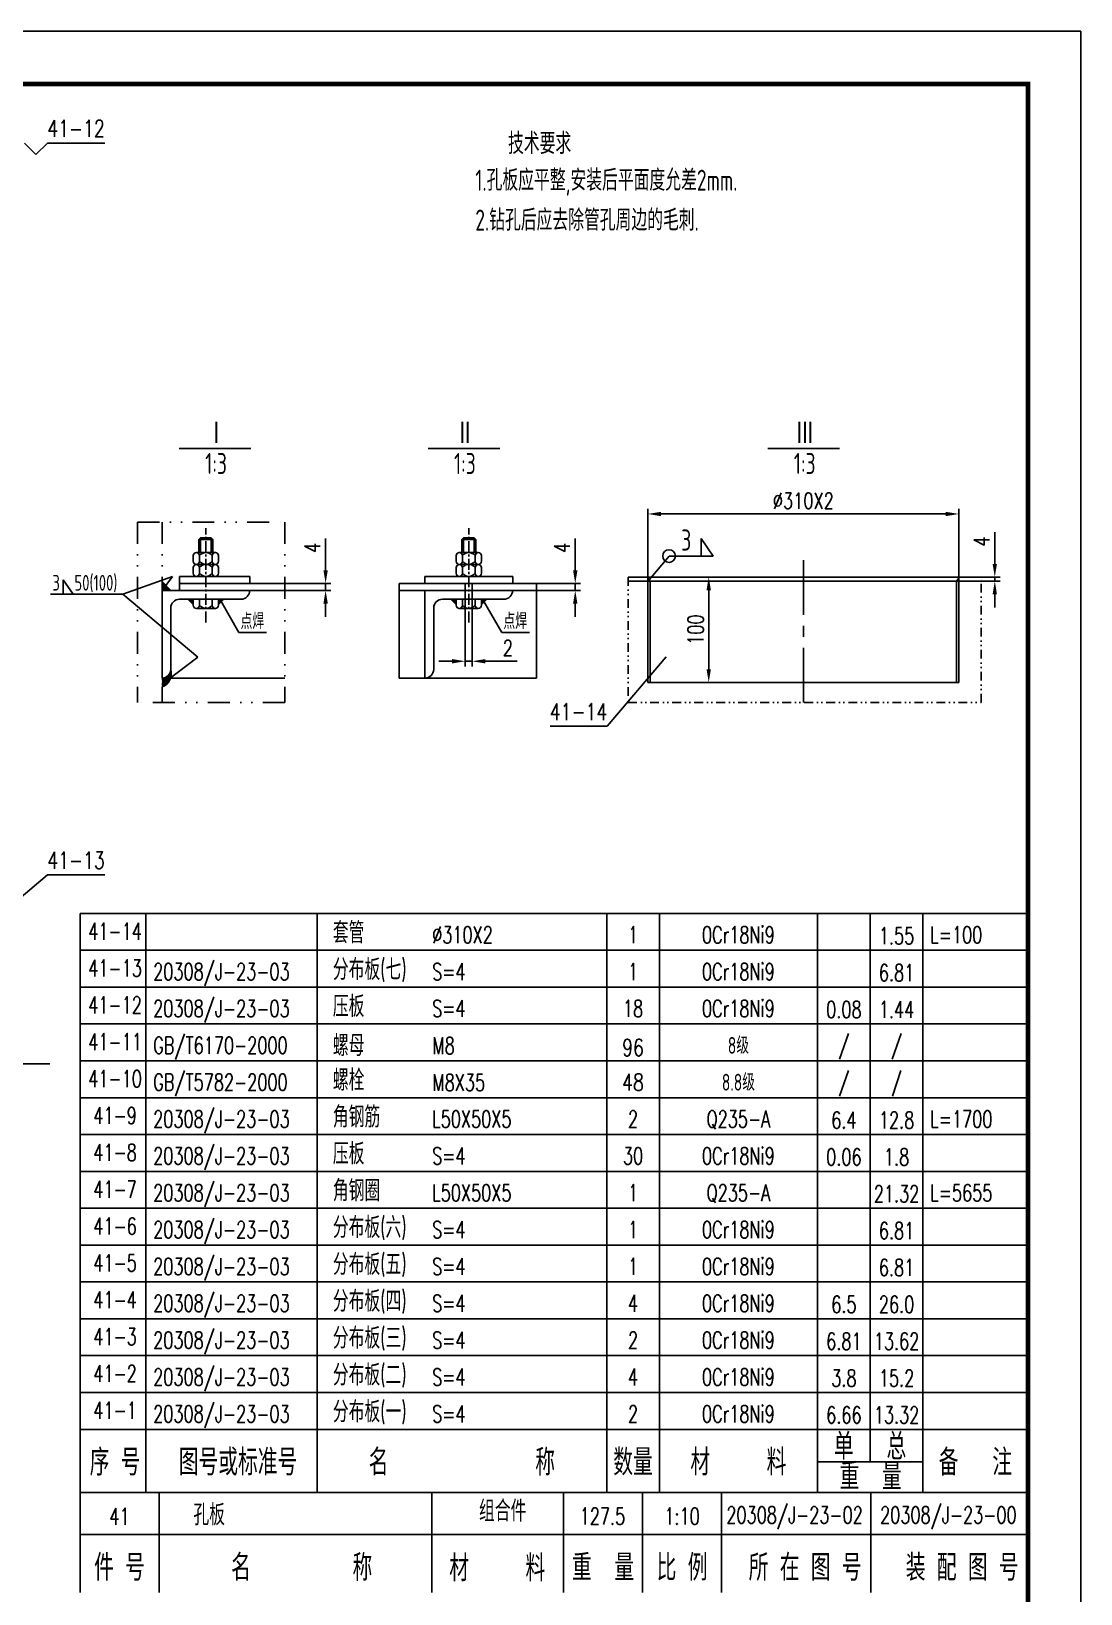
# Model space of a CAD drawing. Extents: x -28112 to -2231, y -2720 to 15724.
# Drawn here: x -5220 to -2231, y 1738 to 6190 of the extents above; entities that cross this region are included whole.
import ezdxf
from ezdxf.enums import TextEntityAlignment as Align

# ---------------------------------------------------------------- set-up
doc = ezdxf.new("R2010")
doc.units = 0
doc.header["$LTSCALE"] = 250
doc.header["$MEASUREMENT"] = 0
doc.linetypes.add('CENTER', pattern=[2, 1.25, -0.25, 0.25, -0.25])
doc.linetypes.add('DIVIDE', pattern=[1.25, 0.5, -0.25, 0, -0.25, 0, -0.25])
doc.layers.get('0').update_dxf_attribs({"linetype": 'CONTINUOUS'})
doc.layers.get('DEFPOINTS').update_dxf_attribs({"linetype": 'CONTINUOUS'})
doc.layers.add('1', color=7, linetype='CONTINUOUS')
doc.layers.add('2', color=1, linetype='CONTINUOUS')
doc.styles.add('HZ', font='isocp.shx', dxfattribs={"width": 0.75, "bigfont": 'hztxt.shx'})
doc.styles.add('HZ1', font='romans.shx', dxfattribs={"width": 0.7, "bigfont": 'hz1.shx'})
doc.styles.get("Standard").update_dxf_attribs({"font": 'txt.shx', "width": 0.75})
doc.dimstyles.new('STANDARD$0', dxfattribs={"dimscale": 15, "dimtxt": 3, "dimasz": 2.5, "dimexe": 1, "dimexo": 0, "dimgap": 1, "dimtad": 1, "dimdec": 0, "dimzin": 0, "dimdsep": 46, "dimtxsty": 'Standard', "dimcen": 0.09, "dimclrd": 7, "dimclre": 7, "dimclrt": 7, "dimadec": 0, "dimazin": 0, "dimtfac": 1, "dimtdec": 0, "dimtmove": 0, "dimatfit": 2, "dimfxl": 0, "dimtolj": 1, "dimtzin": 0, "dimarcsym": 0})

# ---------------------------------------------------------------- blocks, each defined once
blk = doc.blocks.new('*D194')
at = {"color": 7, "linetype": 'ByBlock'}
for p, q in [((-3463.2, 4635.1), (-3463.2, 4829.8)), ((-3425.7, 4814.8), (-2615.7, 4814.8)), ((-2578.2, 4635.1), (-2578.2, 4829.8))]:
    blk.add_line(p, q, dxfattribs=at)
for points in [[(-3425.7, 4821), (-3425.7, 4808.5), (-3463.2, 4814.8)], [(-2615.7, 4821), (-2615.7, 4808.5), (-2578.2, 4814.8)]]:
    blk.add_solid(points, dxfattribs=at)
at = {"layer": 'DEFPOINTS', "color": 0, "linetype": 'ByBlock'}
for p in [(-2578.2, 4814.8), (-3463.2, 4635.1), (-2578.2, 4635.1)]:
    blk.add_point(p, dxfattribs=at)
at = {"color": 7, "linetype": 'ByBlock', "insert": (-3020.7, 4852.3), "char_height": 45, "attachment_point": 5}
blk.add_mtext('\\A1;∅310X2', dxfattribs=at)
blk = doc.blocks.new('*D193')
at = {"color": 7, "linetype": 'ByBlock'}
for p, q in [((-9466, 22016), (-9283.9, 22016)), ((-9298.9, 21978.5), (-9298.9, 21753.5)), ((-9466, 21716), (-9283.9, 21716))]:
    blk.add_line(p, q, dxfattribs=at)
for points in [[(-9305.2, 21978.5), (-9292.7, 21978.5), (-9298.9, 22016)], [(-9305.2, 21753.5), (-9292.7, 21753.5), (-9298.9, 21716)]]:
    blk.add_solid(points, dxfattribs=at)
at = {"layer": 'DEFPOINTS', "color": 0, "linetype": 'ByBlock'}
for p in [(-9466, 22016), (-9466, 21716), (-9298.9, 21716)]:
    blk.add_point(p, dxfattribs=at)
at = {"color": 7, "linetype": 'ByBlock', "insert": (-9336.4, 21866), "char_height": 45, "attachment_point": 5, "rotation": 90}
blk.add_mtext('\\A1;100', dxfattribs=at)
blk = doc.blocks.new('*D195')
at = {"color": 7, "linetype": 'ByBlock'}
for p, q in [((-8484.2, 22053.5), (-8484.2, 22143.5)), ((-8523.4, 22016), (-8469.2, 22016)), ((-8523.4, 22004), (-8469.2, 22004)), ((-8484.2, 22004), (-8484.2, 22016)), ((-8484.2, 21966.5), (-8484.2, 21929))]:
    blk.add_line(p, q, dxfattribs=at)
for points in [[(-8490.5, 22053.5), (-8478, 22053.5), (-8484.2, 22016)], [(-8490.5, 21966.5), (-8478, 21966.5), (-8484.2, 22004)]]:
    blk.add_solid(points, dxfattribs=at)
at = {"layer": 'DEFPOINTS', "color": 0, "linetype": 'ByBlock'}
for p in [(-8523.4, 22016), (-8523.4, 22004), (-8484.2, 22016)]:
    blk.add_point(p, dxfattribs=at)
at = {"color": 7, "linetype": 'ByBlock', "insert": (-8521.7, 22117.3), "char_height": 45, "attachment_point": 5, "rotation": 90}
blk.add_mtext('\\A1;4', dxfattribs=at)
blk = doc.blocks.new('*D196')
at = {"color": 7, "linetype": 'ByBlock'}
for p, q in [((-2542.4, 4597), (-2542.4, 4380.2)), ((-2522.4, 4597), (-2522.4, 4380.2)), ((-2579.9, 4395.2), (-2617.4, 4395.2)), ((-2542.4, 4395.2), (-2522.4, 4395.2)), ((-2484.9, 4395.2), (-2394.9, 4395.2))]:
    blk.add_line(p, q, dxfattribs=at)
for points in [[(-2579.9, 4401.4), (-2579.9, 4388.9), (-2542.4, 4395.2)], [(-2484.9, 4401.4), (-2484.9, 4388.9), (-2522.4, 4395.2)]]:
    blk.add_solid(points, dxfattribs=at)
at = {"layer": 'DEFPOINTS', "color": 0, "linetype": 'ByBlock'}
for p in [(-2542.4, 4597), (-2522.4, 4597), (-2522.4, 4395.2)]:
    blk.add_point(p, dxfattribs=at)
at = {"color": 7, "linetype": 'ByBlock', "insert": (-2421.2, 4432.7), "char_height": 45, "attachment_point": 5}
blk.add_mtext('\\A1;2', dxfattribs=at)
blk = doc.blocks.new('*D197')
at = {"color": 7, "linetype": 'ByBlock'}
for p, q in [((-2872.3, 4973.8), (-2872.3, 5063.8)), ((-2988.7, 4936.3), (-2857.3, 4936.3)), ((-2988.7, 4916.3), (-2857.3, 4916.3)), ((-2872.3, 4916.3), (-2872.3, 4936.3)), ((-2872.3, 4878.8), (-2872.3, 4841.3))]:
    blk.add_line(p, q, dxfattribs=at)
for points in [[(-2878.5, 4973.8), (-2866, 4973.8), (-2872.3, 4936.3)], [(-2878.5, 4878.8), (-2866, 4878.8), (-2872.3, 4916.3)]]:
    blk.add_solid(points, dxfattribs=at)
at = {"layer": 'DEFPOINTS', "color": 0, "linetype": 'ByBlock'}
for p in [(-2988.7, 4936.3), (-2988.7, 4916.3), (-2872.3, 4936.3)]:
    blk.add_point(p, dxfattribs=at)
at = {"color": 7, "linetype": 'ByBlock', "insert": (-2909.8, 5037.6), "char_height": 45, "attachment_point": 5, "rotation": 90}
blk.add_mtext('\\A1;4', dxfattribs=at)
blk = doc.blocks.new('*D198')
at = {"color": 7, "linetype": 'ByBlock'}
for p, q in [((-2229.2, 4973.8), (-2229.2, 5063.8)), ((-2339.8, 4936.3), (-2214.2, 4936.3)), ((-2339.8, 4916.3), (-2214.2, 4916.3)), ((-2229.2, 4916.3), (-2229.2, 4936.3)), ((-2229.2, 4878.8), (-2229.2, 4841.3))]:
    blk.add_line(p, q, dxfattribs=at)
for points in [[(-2235.4, 4973.8), (-2222.9, 4973.8), (-2229.2, 4936.3)], [(-2235.4, 4878.8), (-2222.9, 4878.8), (-2229.2, 4916.3)]]:
    blk.add_solid(points, dxfattribs=at)
at = {"layer": 'DEFPOINTS', "color": 0, "linetype": 'ByBlock'}
for p in [(-2339.8, 4936.3), (-2339.8, 4916.3), (-2229.2, 4936.3)]:
    blk.add_point(p, dxfattribs=at)
at = {"color": 7, "linetype": 'ByBlock', "insert": (-2266.7, 5037.6), "char_height": 45, "attachment_point": 5, "rotation": 90}
blk.add_mtext('\\A1;4', dxfattribs=at)

msp = doc.modelspace()

# ---------------------------------------------------------------- hatches: boundary and pattern name
at = {"layer": '1'}
h = msp.add_hatch(dxfattribs=at)
h.set_pattern_fill('ANSI37', color=0, scale=15, style=0)
h.set_pattern_definition([(45, (-1509.0466, -319.2997), (-1.3258252, 1.3258252), []), (135, (-1509.0466, -319.2997), (-1.3258252, -1.3258252), [])])
h.paths.add_polyline_path([(-4847.2, 4622), (-4847.2, 4597), (-4836.4, 4611.3)])
h.paths.add_polyline_path([(-4847.2, 4597), (-4822.2, 4597), (-4836.4, 4611.3)])
h.paths.add_polyline_path([(-4824.7, 4347), (-4822.1, 4349, 0.14337), (-4822.2, 4372, -0.414214), (-4847.2, 4347)])
h.paths.add_polyline_path([(-4847.2, 4347), (-4847.2, 4322, 0.224334), (-4822.7, 4347)])
h = msp.add_hatch(dxfattribs=at)
h.set_pattern_fill('ANSI37', color=0, scale=5, style=0)
h.set_pattern_definition([(45, (55669.7413, -117985.7688), (-0.4419417382, 0.4419417382), []), (135, (55669.7413, -117985.7688), (-0.4419417382, -0.4419417382), [])])
h.paths.add_polyline_path([(-4773.2, 4572), (-4758.2, 4557), (-4758.2, 4572)])
h = msp.add_hatch(dxfattribs=at)
h.set_pattern_fill('ANSI37', color=0, scale=5, style=0)
h.set_pattern_definition([(135, (-65114.04514, -117985.7688), (0.4419417382, 0.4419417382), []), (45, (-65114.04514, -117985.7688), (0.4419417382, -0.4419417382), [])])
h.paths.add_polyline_path([(-4686.2, 4572), (-4671.2, 4572), (-4686.2, 4557)])
h = msp.add_hatch(dxfattribs=at)
h.set_pattern_fill('ANSI37', color=0, scale=5, style=0)
h.set_pattern_definition([(45, (56418.3756, -117985.7688), (-0.4419417382, 0.4419417382), []), (135, (56418.3756, -117985.7688), (-0.4419417382, -0.4419417382), [])])
h.paths.add_polyline_path([(-4024.5, 4572), (-4009.5, 4557), (-4009.5, 4572)])
h = msp.add_hatch(dxfattribs=at)
h.set_pattern_fill('ANSI37', color=0, scale=5, style=0)
h.set_pattern_definition([(135, (-64365.4108, -117985.7688), (0.4419417382, 0.4419417382), []), (45, (-64365.4108, -117985.7688), (0.4419417382, -0.4419417382), [])])
h.paths.add_polyline_path([(-3937.5, 4572), (-3922.5, 4572), (-3937.5, 4557)])

# ---------------------------------------------------------------- linework, layer by layer
for p, q in [((-2230.7, 6190.1), (-14845.7, 6190.1)), ((-2230.7, -2719.9), (-2230.7, 6190.1))]:
    msp.add_line(p, q)
at = {"const_width": 13.5}
msp.add_lwpolyline([(-2380.7, -2569.9), (-2380.7, 6040.1), (-14470.7, 6040.1), (-14470.7, -2569.9)], dxfattribs=at)
at = {"layer": '1', "color": 0}
for p, q in [((-5239.2, 5871.6), (-5206.1, 5838.5)), ((-5172.9, 5871.6), (-5206.1, 5838.5)), ((-4737.2, 4705), (-4737.2, 4747)), ((-4707.2, 4705), (-4707.2, 4747)), ((-3988.5, 4705), (-3988.5, 4747)), ((-3958.5, 4705), (-3958.5, 4747)), ((-3311.6, 4694.8), (-3311.6, 4745)), ((-3311.6, 4745), (-3277.8, 4694.8)), ((-3459.9, 4627.2), (-3403.2, 4694.8)), ((-3403.2, 4694.8), (-3277.8, 4694.8)), ((-4817.6, 4636.2), (-4958.9, 4586.6)), ((-4847.2, 4597), (-4817.6, 4636.2)), ((-5165, 4586.6), (-4958.9, 4586.6)), ((-5128.4, 4586.6), (-5128.4, 4626.7)), ((-5128.4, 4626.7), (-5100, 4586.6)), ((-4745.5, 4406.4), (-4958.9, 4586.6)), ((-4172.1, 4617), (-4172.1, 4347)), ((-3780.9, 4617), (-3780.9, 4347)), ((-4679.8, 4566.9), (-4628.3, 4477.4)), ((-3931.2, 4566.9), (-3879.7, 4477.4)), ((-4628.3, 4477.4), (-4549.7, 4477.4)), ((-3879.7, 4477.4), (-3801, 4477.4)), ((-3411.6, 4407.4), (-3579.1, 4209.9)), ((-4832, 4341.6), (-4745.5, 4406.4)), ((-5621, 3408.8), (-5172.9, 3786.6))]:
    msp.add_line(p, q, dxfattribs=at)
at = {"layer": '1', "color": 0, "linetype": 'DIVIDE', "ltscale": 0.5}
for p, q in [((-4917.2, 4791.8), (-4917.2, 4277.2)), ((-4847.2, 4791.8), (-4847.2, 4277.2))]:
    msp.add_line(p, q, dxfattribs=at)
at = {"layer": '1', "color": 0, "linetype": 'CENTER', "ltscale": 0.1}
for p, q in [((-4722.2, 4506), (-4722.2, 4774.1)), ((-3973.5, 4506), (-3973.5, 4774.1))]:
    msp.add_line(p, q, dxfattribs=at)
at = {"layer": '1', "color": 1}
for p, q in [((-4742.2, 4742), (-4737.2, 4747)), ((-4702.2, 4742), (-4742.2, 4742)), ((-4742.2, 4705), (-4742.2, 4742)), ((-4737.2, 4747), (-4707.2, 4747)), ((-4707.2, 4747), (-4702.2, 4742)), ((-4702.2, 4705), (-4702.2, 4742)), ((-3993.5, 4742), (-3988.5, 4747)), ((-3993.5, 4705), (-3993.5, 4742)), ((-3953.5, 4742), (-3993.5, 4742)), ((-3988.5, 4747), (-3958.5, 4747)), ((-3958.5, 4747), (-3953.5, 4742)), ((-3953.5, 4705), (-3953.5, 4742)), ((-4758.2, 4680), (-4758.2, 4696)), ((-4749.2, 4705), (-4695.2, 4705)), ((-4740.2, 4680), (-4740.2, 4696)), ((-4704.2, 4680), (-4704.2, 4696)), ((-4686.2, 4680), (-4686.2, 4696)), ((-4009.5, 4680), (-4009.5, 4696)), ((-4000.5, 4705), (-3946.5, 4705)), ((-3991.5, 4680), (-3991.5, 4696)), ((-3955.5, 4680), (-3955.5, 4696)), ((-3937.5, 4680), (-3937.5, 4696)), ((-4797.2, 4637), (-4597.2, 4637)), ((-4797.2, 4637), (-4797.2, 4597)), ((-4758.2, 4646), (-4758.2, 4662)), ((-4749.2, 4671), (-4695.2, 4671)), ((-4749.2, 4671), (-4695.2, 4671)), ((-4749.2, 4637), (-4695.2, 4637)), ((-4740.2, 4646), (-4740.2, 4662)), ((-4704.2, 4646), (-4704.2, 4662)), ((-4686.2, 4646), (-4686.2, 4662)), ((-4597.2, 4617), (-4597.2, 4637)), ((-4098.5, 4617), (-4098.5, 4637)), ((-4098.5, 4637), (-3848.5, 4637)), ((-4009.5, 4646), (-4009.5, 4662)), ((-4000.5, 4671), (-3946.5, 4671)), ((-4000.5, 4671), (-3946.5, 4671)), ((-4000.5, 4637), (-3946.5, 4637)), ((-3991.5, 4646), (-3991.5, 4662)), ((-3955.5, 4646), (-3955.5, 4662)), ((-3937.5, 4646), (-3937.5, 4662)), ((-3848.5, 4617), (-3848.5, 4637)), ((-3519.5, 4635.1), (-2514.5, 4635.1)), ((-3463.2, 4635.1), (-3463.2, 4335.1)), ((-3463.2, 4632.1), (-3457.2, 4623.1)), ((-2578.2, 4632.1), (-2584.2, 4623.1)), ((-2578.2, 4635.1), (-2578.2, 4335.1)), ((-4847.2, 4622), (-4822.2, 4597)), ((-4847.2, 4597), (-4497.8, 4597)), ((-4847.2, 4597), (-4847.2, 4347)), ((-4797.2, 4617), (-4497.8, 4617)), ((-4172.1, 4617), (-3780.9, 4617)), ((-4172.1, 4597), (-3780.9, 4597)), ((-4098.5, 4347), (-4098.5, 4597)), ((-3983.5, 4617), (-3983.5, 4597)), ((-3963.5, 4617), (-3963.5, 4597)), ((-3519.5, 4623.1), (-2514.5, 4623.1)), ((-3457.2, 4623.1), (-3457.2, 4335.1)), ((-2584.2, 4623.1), (-2584.2, 4335.1)), ((-4822.2, 4547), (-4822.2, 4372)), ((-4797.2, 4572), (-4622.2, 4572)), ((-4773.2, 4572), (-4758.2, 4557)), ((-4758.2, 4554.5), (-4758.2, 4572)), ((-4749.2, 4545.5), (-4695.2, 4545.5)), ((-4740.2, 4554.5), (-4740.2, 4572)), ((-4704.2, 4554.5), (-4704.2, 4572)), ((-4671.2, 4572), (-4686.2, 4557)), ((-4686.2, 4554.5), (-4686.2, 4572)), ((-4073.5, 4547), (-4073.5, 4372)), ((-4048.5, 4572), (-3873.5, 4572)), ((-4024.5, 4572), (-4009.5, 4557)), ((-4009.5, 4554.5), (-4009.5, 4572)), ((-4000.5, 4545.5), (-3946.5, 4545.5)), ((-3991.5, 4554.5), (-3991.5, 4572)), ((-3955.5, 4554.5), (-3955.5, 4572)), ((-3937.5, 4554.5), (-3937.5, 4572)), ((-3922.5, 4572), (-3937.5, 4557)), ((-4847.2, 4347), (-4497.8, 4347)), ((-4847.2, 4347), (-4847.2, 4347)), ((-4172.1, 4347), (-3780.9, 4347)), ((-4098.5, 4347), (-4098.5, 4347)), ((-3463.2, 4335.1), (-2578.2, 4335.1))]:
    msp.add_line(p, q, dxfattribs=at)
at = {"layer": '1', "color": 0, "linetype": 'CENTER', "ltscale": 0.5}
for p, q in [((-3020.7, 4277.2), (-3020.7, 4707)), ((-8072.7, 3248.4), (-5135.4, 3248.4))]:
    msp.add_line(p, q, dxfattribs=at)
at = {"layer": '1'}
for p, q in [((-5080.7, 3676.8), (-2380.7, 3676.8)), ((-4893.6, 2026.8), (-4893.6, 3676.8)), ((-4405.7, 2026.8), (-4405.7, 3676.8)), ((-3580.7, 2026.8), (-3580.7, 3676.8)), ((-3430.7, 2026.8), (-3430.7, 3676.8)), ((-2980.7, 2026.8), (-2980.7, 3676.8)), ((-2830.7, 2206.8), (-2830.7, 3676.8)), ((-2680.7, 2026.8), (-2680.7, 3676.8)), ((-5080.7, 3571.8), (-2380.7, 3571.8)), ((-5080.7, 3466.8), (-2380.7, 3466.8)), ((-5080.7, 3361.8), (-2380.7, 3361.8)), ((-5080.7, 3256.8), (-2380.7, 3256.8)), ((-5080.7, 3151.8), (-2380.7, 3151.8)), ((-5080.7, 3046.8), (-2380.7, 3046.8)), ((-5080.7, 2941.8), (-2380.7, 2941.8)), ((-5080.7, 2836.8), (-2380.7, 2836.8)), ((-5080.7, 2731.8), (-2380.7, 2731.8)), ((-5080.7, 2626.8), (-2380.7, 2626.8)), ((-5080.7, 2521.8), (-2380.7, 2521.8)), ((-5080.7, 2416.8), (-2380.7, 2416.8)), ((-5080.7, 2311.8), (-2380.7, 2311.8)), ((-5080.7, 2206.8), (-2380.7, 2206.8)), ((-2830.7, 2114.4), (-2830.7, 2206.8)), ((-2980.7, 2114.4), (-2680.7, 2114.4)), ((-4855.7, 1741.8), (-4855.7, 2026.9)), ((-4078.6, 1741.8), (-4078.6, 2026.9)), ((-3703.6, 1741.8), (-3703.6, 2026.9)), ((-3478.6, 1741.8), (-3478.6, 2026.9)), ((-3253.6, 1741.8), (-3253.6, 2026.9)), ((-2828, 1741.8), (-2828, 2026.9))]:
    msp.add_line(p, q, dxfattribs=at)
at = {"layer": '1', "color": 0, "linetype": 'DIVIDE', "ltscale": 0.5}
msp.add_lwpolyline([(-4917.2, 4791.8), (-4497.8, 4791.8), (-4497.8, 4277.2), (-4917.2, 4277.2)], dxfattribs=at)
at = {"layer": '1', "color": 0, "linetype": 'DIVIDE', "ltscale": 0.2}
msp.add_lwpolyline([(-3519.5, 4635.1), (-3519.5, 4277.2), (-2514.5, 4277.2), (-2514.5, 4635.1)], dxfattribs=at)
at = {"layer": '1', "color": 0}
msp.add_circle((-3403.2, 4694.8), 18.1, dxfattribs=at)
at = {"layer": '1', "color": 1}
for centre, radius, start, end in [((-4749.2, 4696), 9, 360, 180), ((-4749.2, 4680), 9, 180, 0), ((-4722.2, 4682.5), 22.5, 36.8699, 143.1301), ((-4722.2, 4693.5), 22.5, 216.8699, 323.1301), ((-4695.2, 4696), 9, 0, 180), ((-4695.2, 4680), 9, 180, 0), ((-4000.5, 4696), 9, 360, 180), ((-4000.5, 4680), 9, 180, 0), ((-3973.5, 4682.5), 22.5, 36.8699, 143.1301), ((-3973.5, 4693.5), 22.5, 216.8699, 323.1301), ((-3946.5, 4696), 9, 0, 180), ((-3946.5, 4680), 9, 180, 0), ((-4749.2, 4662), 9, 360, 180), ((-4749.2, 4646), 9, 180, 0), ((-4722.2, 4648.5), 22.5, 36.8699, 143.1301), ((-4722.2, 4659.5), 22.5, 216.8699, 323.1301), ((-4695.2, 4662), 9, 0, 180), ((-4695.2, 4646), 9, 180, 0), ((-4000.5, 4662), 9, 360, 180), ((-4000.5, 4646), 9, 180, 0), ((-3973.5, 4648.5), 22.5, 36.8699, 143.1301), ((-3973.5, 4659.5), 22.5, 216.8699, 323.1301), ((-3946.5, 4662), 9, 0, 180), ((-3946.5, 4646), 9, 180, 0), ((-4622.2, 4597), 25, 270, 0), ((-3873.5, 4597), 25, 270, 0), ((-4797.2, 4547), 25, 90, 180), ((-4749.2, 4554.5), 9, 180, 0), ((-4722.2, 4568), 22.5, 216.8699, 323.1301), ((-4695.2, 4554.5), 9, 180, 0), ((-4048.5, 4547), 25, 90, 180), ((-4000.5, 4554.5), 9, 180, 0), ((-3973.5, 4568), 22.5, 216.8699, 323.1301), ((-3946.5, 4554.5), 9, 180, 0), ((-4847.2, 4372), 25, 270, 0), ((-4861.4, 4360.4), 40.9, 290.3576, 16.5123), ((-4098.5, 4372), 25, 270, 0)]:
    msp.add_arc(centre, radius, start, end, dxfattribs=at)
at = {"layer": '2'}
for p, q in [((-5172.9, 5871.6), (-5010.3, 5871.6)), ((-4798.2, 5001.4), (-4594, 5001.4)), ((-4089.5, 5001.4), (-3885.4, 5001.4)), ((-3121.7, 5001.4), (-2917.6, 5001.4)), ((-3741.7, 4209.9), (-3579.1, 4209.9)), ((-5172.9, 3786.6), (-5010.3, 3786.6)), ((-5080.7, 2026.8), (-5080.7, 3676.8)), ((-2380.7, 2206.8), (-5080.7, 2206.8)), ((-5080.7, 2026.9), (-5080.7, 1741.8)), ((-5080.7, 2026.8), (-2380.7, 2026.8)), ((-5080.7, 2026.8), (-2380.7, 2026.8)), ((-5079, 2026.8), (-2379, 2026.8)), ((-5080.7, 1906.8), (-2380.7, 1906.8))]:
    msp.add_line(p, q, dxfattribs=at)

# ---------------------------------------------------------------- texts
at = {"layer": '1'}
for s, width, p in [('41-12', 0.75, (-5092.1, 5913)), ('41-14', 0.75, (-3660.9, 4251.2)), ('41-13', 0.75, (-5092.1, 3828)), ('1.55', 0.7, (-2755.1, 3612.8)), ('6.81', 0.7, (-2755.1, 3507.8)), ('0.08', 0.7, (-2905.1, 3402.8)), ('1.44', 0.7, (-2755.1, 3402.8)), ('/', 0.7, (-2905.1, 3297.8)), ('/', 0.7, (-2755.1, 3297.8)), ('/', 0.7, (-2905.1, 3192.8)), ('/', 0.65, (-2755.1, 3192.8)), ('6.4', 0.7, (-2905.1, 3087.8)), ('12.8', 0.7, (-2755.1, 3087.8)), ('0.06', 0.7, (-2905.1, 2982.8)), ('1.8', 0.7, (-2755.1, 2982.8)), ('21.32', 0.7, (-2755.1, 2877.8)), ('6.81', 0.7, (-2755.1, 2772.8)), ('6.81', 0.7, (-2755.1, 2667.8)), ('6.5', 0.7, (-2905.1, 2562.8)), ('26.0', 0.7, (-2755.1, 2562.8)), ('6.81', 0.7, (-2905.1, 2457.8)), ('13.62', 0.7, (-2755.1, 2457.8)), ('3.8', 0.7, (-2905.1, 2352.8)), ('15.2', 0.7, (-2755.1, 2352.8)), ('6.66', 0.7, (-2905.1, 2247.8)), ('13.32', 0.7, (-2755.1, 2247.8)), ('127.5', 0.7, (-3592.8, 1959.3)), ('1:10', 0.7, (-3366.1, 1959.3)), ('20308/J-23-02', 0.7, (-3045.6, 1959.3)), ('20308/J-23-00', 0.7, (-2607.6, 1959.3))]:
    msp.add_text(s, height=48, dxfattribs=dict(at, width=width)).set_placement(p, align=Align.MIDDLE)
at = {"layer": '1', "style": 'HZ', "width": 0.75}
for s, p in [('技术要求', (-3861.7, 5840.3)), ('1.孔板应平整,安装后平面度允差2mm.', (-3954.9, 5735.7)), ('2.钻孔后应去除管孔周边的毛刺.', (-3954.9, 5622)), ('套管', (-4360.7, 3591.8)), ('分布板(七)', (-4360.7, 3486.8)), ('压板', (-4360.7, 3381.8)), ('螺母 ', (-4360.7, 3270.4)), ('螺栓', (-4360.7, 3171.8)), ('角钢筋', (-4360.7, 3066.8)), ('压板', (-4360.7, 2961.8)), ('角钢圈', (-4360.7, 2856.8)), ('分布板(六)', (-4360.7, 2751.8)), ('分布板(五)', (-4360.7, 2646.8)), ('分布板(四)', (-4360.7, 2541.8)), ('分布板(三)', (-4360.7, 2436.8)), ('分布板(二)', (-4360.7, 2331.8)), ('分布板(一)', (-4360.7, 2226.8)), ('孔板', (-4758, 1933.3))]:
    msp.add_text(s, height=60, dxfattribs=at).set_placement(p)
at = {"layer": '1'}
for s, height, width, p in [('I', 60, 0.75, (-4693.2, 5017.1)), ('II', 60, 0.75, (-3984.6, 5017.1)), ('III', 60, 0.75, (-3016.8, 5017.1)), ('41-14', 48, 0.7, (-4980.8, 3601.8)), ('1', 48, 0.7, (-3505.7, 3591.8)), ('0Cr18Ni9', 48, 0.7, (-3205.7, 3591.8)), ('41-13', 48, 0.7, (-4980.8, 3496.8)), ('1', 48, 0.7, (-3505.7, 3486.8)), ('0Cr18Ni9', 48, 0.7, (-3205.7, 3486.8)), ('41-12', 48, 0.7, (-4980.8, 3391.8)), ('18', 48, 0.7, (-3505.7, 3381.8)), ('0Cr18Ni9', 48, 0.7, (-3205.7, 3381.8)), ('41-11', 48, 0.7, (-4980.8, 3286.8)), ('41-10', 48, 0.7, (-4980.8, 3181.8)), ('41-9', 48, 0.7, (-4980.8, 3076.8)), ('2', 48, 0.7, (-3505.7, 3066.8)), ('Q235-A', 48, 0.7, (-3205.7, 3066.8)), ('41-8', 48, 0.7, (-4980.8, 2971.8)), ('30', 48, 0.7, (-3505.7, 2961.8)), ('0Cr18Ni9', 48, 0.7, (-3205.7, 2961.8)), ('41-7', 48, 0.7, (-4980.8, 2866.8)), ('1', 48, 0.7, (-3505.7, 2856.8)), ('Q235-A', 48, 0.7, (-3205.7, 2856.8)), ('41-6', 48, 0.7, (-4980.8, 2761.8)), ('1', 48, 0.7, (-3505.7, 2751.8)), ('0Cr18Ni9', 48, 0.7, (-3205.7, 2751.8)), ('41-5', 48, 0.7, (-4980.8, 2656.8)), ('1', 48, 0.7, (-3505.7, 2646.8)), ('0Cr18Ni9', 48, 0.7, (-3205.7, 2646.8)), ('41-4', 48, 0.7, (-4980.8, 2551.8)), ('4', 48, 0.7, (-3505.7, 2541.8)), ('0Cr18Ni9', 48, 0.7, (-3205.7, 2541.8)), ('41-3', 48, 0.7, (-4980.8, 2446.8)), ('2', 48, 0.7, (-3505.7, 2436.8)), ('0Cr18Ni9', 48, 0.7, (-3205.7, 2436.8)), ('41-2', 48, 0.7, (-4980.8, 2341.8)), ('4', 48, 0.7, (-3505.7, 2331.8)), ('0Cr18Ni9', 48, 0.7, (-3205.7, 2331.8)), ('41-1', 48, 0.7, (-4980.8, 2236.8)), ('2', 48, 0.7, (-3505.7, 2226.8)), ('0Cr18Ni9', 48, 0.7, (-3205.7, 2226.8)), ('41', 48, 0.7, (-4968.2, 1934.5))]:
    msp.add_text(s, height=height, dxfattribs=dict(at, width=width)).set_placement(p, align=Align.CENTER)
at = {"layer": '1', "width": 0.75}
for s, height, style, p in [('1:3', 60, 'HZ', (-4693.2, 4928.6)), ('1:3', 60, 'HZ', (-3984.6, 4928.6)), ('1:3', 60, 'HZ', (-3016.8, 4928.6)), ('3', 60, 'HZ', (-3354.1, 4710.5)), ('3', 45, 'HZ', (-5148.7, 4596.2)), ('50(100)', 45, 'HZ', (-5035.5, 4596.2)), ('点焊', 45, 'HZ', (-4589.8, 4487)), ('点焊', 45, 'HZ', (-3841.2, 4487)), ('96', 48, 'HZ1', (-3505.7, 3270.4)), ('8级', 48, 'HZ', (-3205.7, 3276.8)), ('48', 48, 'HZ1', (-3505.7, 3171.8)), ('8.8级', 48, 'HZ', (-3205.7, 3171.8)), ('组合件', 60, 'HZ', (-3876.9, 1944.2))]:
    msp.add_text(s, height=height, dxfattribs=dict(at, style=style)).set_placement(p, align=Align.CENTER)
at = {"layer": '1', "width": 0.7}
for s, p in [('%%C310X2', (-4077.7, 3591.8)), ('L=100', (-2659.3, 3591.8)), ('20308/J-23-03', (-4872.3, 3486.8)), ('S=4', (-4077.7, 3486.8)), ('20308/J-23-03', (-4872.3, 3381.8)), ('S=4', (-4077.7, 3381.8)), ('GB/T6170-2000', (-4872.3, 3276.8)), ('M8', (-4076.7, 3275.9)), ('GB/T5782-2000', (-4872.3, 3171.8)), ('M8X35', (-4076.7, 3170.9)), ('20308/J-23-03', (-4872.3, 3066.8)), ('L50X50X5', (-4077.7, 3066.8)), ('L=1700', (-2659.3, 3066.8)), ('20308/J-23-03', (-4872.3, 2961.8)), ('S=4', (-4077.7, 2961.8)), ('20308/J-23-03', (-4872.3, 2856.8)), ('L50X50X5', (-4077.7, 2856.8)), ('L=5655', (-2659.3, 2856.8)), ('20308/J-23-03', (-4872.3, 2751.8)), ('S=4', (-4077.7, 2751.8)), ('20308/J-23-03', (-4872.3, 2646.8)), ('S=4', (-4077.7, 2646.8)), ('20308/J-23-03', (-4872.3, 2541.8)), ('S=4', (-4077.7, 2541.8)), ('20308/J-23-03', (-4872.3, 2436.8)), ('S=4', (-4077.7, 2436.8)), ('20308/J-23-03', (-4872.3, 2331.8)), ('S=4', (-4077.7, 2331.8)), ('20308/J-23-03', (-4872.3, 2226.8)), ('S=4', (-4077.7, 2226.8))]:
    msp.add_text(s, height=48, dxfattribs=at).set_placement(p)
at = {"layer": '1', "style": 'HZ', "width": 0.75}
for s, p in [('单', (-2905.7, 2161.8)), ('总', (-2755.7, 2161.8)), ('序 号', (-4980.8, 2116.8)), ('图号或标准号', (-4630.7, 2116.8)), ('名             称', (-3993.2, 2116.8)), ('数量', (-3505.7, 2116.8)), ('材     料', (-3205.7, 2116.8)), ('备   注', (-2530.7, 2116.8)), ('重  量', (-2829, 2076.1)), ('件 号', (-4968.2, 1816.8)), ('名         称', (-4449.3, 1816.8)), ('材     料', (-3892.4, 1815.5)), ('重  量', (-3591.1, 1816.8)), ('比 例', (-3366.1, 1816.8)), ('所 在 图 号', (-3015.5, 1816.8)), ('装 配 图 号', (-2568.2, 1816.8))]:
    msp.add_text(s, height=75, dxfattribs=at).set_placement(p, align=Align.MIDDLE)

# ---------------------------------------------------------------- dimensions: what is measured, and where the dimension line sits
at = {"layer": '1', "color": 0}
dim = msp.add_linear_dim(base=(-2578.2, 4814.8), p1=(-3463.2, 4635.1), p2=(-2578.2, 4635.1), text='%%C310X2', dimstyle='STANDARD$0', dxfattribs=at)
dim.commit()
dim.dimension.update_dxf_attribs({"geometry": '*D194', "text_midpoint": (-3020.7, 4852.3)})
for base, p1, p2, text, picture, middle, set_off in [((-4381.3, 4617), (-4497.8, 4597), (-4497.8, 4617), '4', '*D197', (-4418.8, 4718.3), (-1509, -319.3)), ((-3670.3, 4617), (-3780.9, 4597), (-3780.9, 4617), '4', '*D198', (-3707.8, 4718.3), (-1441.1, -319.3)), ((-2475.4, 4635.1), (-2514.5, 4623.1), (-2514.5, 4635.1), '4', '*D195', (-2512.9, 4736.3), (6008.8, -17380.9)), ((-3290.1, 4335.1), (-3457.2, 4635.1), (-3457.2, 4335.1), '100', '*D193', (-3327.6, 4485.1), (6008.8, -17380.9))]:
    dim = msp.add_linear_dim(base=base, p1=p1, p2=p2, angle=90, text=text, dimstyle='STANDARD$0', dxfattribs=at)
    dim.commit()
    dim.dimension.update_dxf_attribs({"geometry": picture, "text_midpoint": middle, "insert": set_off})
dim = msp.add_linear_dim(base=(-3963.5, 4395.2), p1=(-3983.5, 4597), p2=(-3963.5, 4597), text='2', dimstyle='STANDARD$0', dxfattribs=at)
dim.commit()
dim.dimension.update_dxf_attribs({"geometry": '*D196', "text_midpoint": (-3862.3, 4432.7), "insert": (-1441.1, 0)})

doc.saveas('drawing.dxf')
